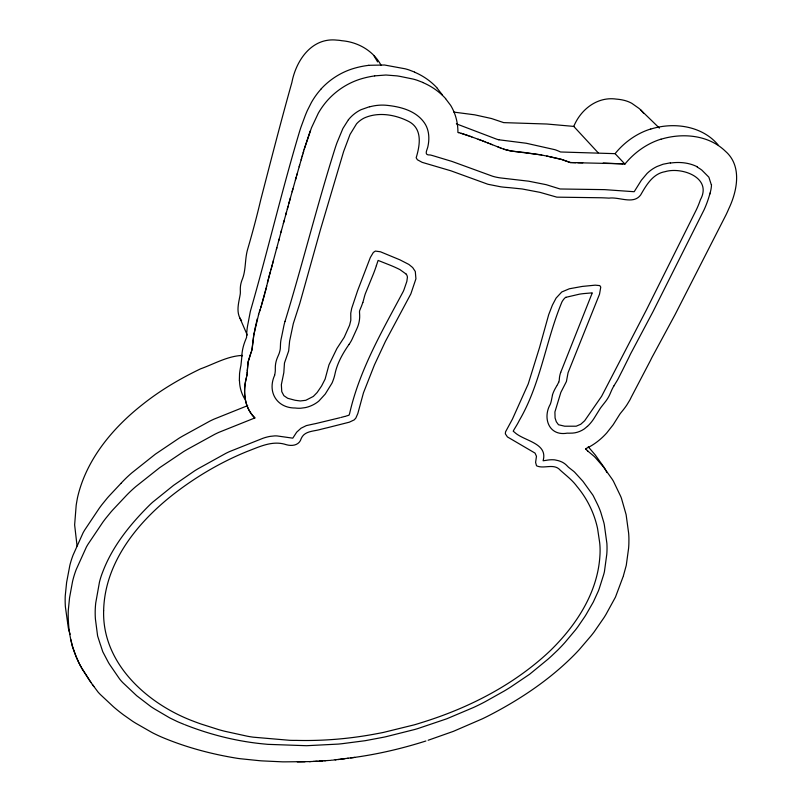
<?xml version="1.0" encoding="UTF-8"?>
<svg xmlns="http://www.w3.org/2000/svg" width="802" height="802" viewBox="0 0 802 802"><rect width="100%" height="100%" fill="white"/><g stroke="black" fill="none" stroke-linecap="round" stroke-linejoin="round"><path stroke-width="1.2" d="M251.206 352.068L248.018 362.334L247.237 372.288M247.237 370.965L248.159 361.672L250.916 352.78M241.893 356.329L240.931 365.501A96.611 76.391 -26.5 0 0 239.557 373.632L239.337 380.8M255.126 328.249L254.013 334.113M258.685 314.204L254.154 333.492M255.206 327.757L257.282 318.785M253.873 334.735L251.778 350.654M246.334 378.023C242.755 391.627 244.289 407.747 254.886 417.932L218.836 432.358A123.478 91.368 -21.2 0 0 214.816 434.273L187.468 449.31A184.981 133.072 -21.3 0 0 183.718 451.516L159.648 467.686L135.688 486.684A116.902 85.754 -19.1 0 0 124.761 497.2L113.724 508.919A89.483 65.774 -17.8 0 0 110.967 511.977L105.774 518.313A165.342 118.977 -20.1 0 0 102.816 522.232L88.09 544.127A108.26 78.426 -17.9 0 0 86.426 546.964L76.25 569.44A138.465 99.298 -18.7 0 0 72.551 581.48L69.553 597.741L68.29 610.392A174.114 123.729 -19.9 0 0 68.411 621.279C69.102 637.229 73.313 652.948 81.022 666.873M246.725 376.298L247.237 372.609M274.645 375.276C267.046 392.088 277.021 408.118 295.216 408.007A27.849 21.965 -24.7 0 0 300.89 408.208L305.251 407.616A24.571 19.358 -24.6 0 0 309.692 406.333A25.083 19.769 -24.6 0 0 316.66 402.714A24.581 19.368 -24.6 0 0 318.975 400.94L325.241 394.073L331.878 383.326A27.93 22.095 -25 0 0 332.579 381.782L333.552 379.145A60.34 48.14 -23.5 0 0 334.975 373.993C337.161 363.306 342.845 353.261 349.06 344.369M253.673 335.567L252.069 349.943M246.465 377.451C242.755 391.216 244.129 407.596 254.886 417.932M246.394 377.732L247.247 373.562M253.823 334.945L254.064 333.913M543.445 459.345C546.994 442.644 523.395 440.93 514.413 432.138A22.205 16.12 -32.7 0 1 513.22 431.205A24.411 17.554 -32.3 0 1 513.962 429.772L515.957 426.453A76.802 57.453 -30.5 0 0 519.425 420.218C540.849 383.446 545.811 340.479 561.991 301.813A16.722 12.521 -37.4 0 1 564.217 298.675A4.912 3.699 -37.3 0 1 565.881 297.271M543.395 459.546L543.114 460.779L546.122 460.348A29.203 20.411 -31.5 0 1 554.733 459.867L557.921 460.569A37.604 26.245 -31.2 0 1 559.706 461.11L561.931 462.012A31.679 22.135 -31.4 0 1 566.874 465.621L567.996 466.764A40.09 28 -33.8 0 0 568.738 467.456L573.4 471.105A43.418 30.115 -31 0 1 574.743 472.308L582.964 481.34L592.798 495.004A47.468 32.441 -30.9 0 1 593.43 496.117L597.35 504.047A155.929 106.425 -27.4 0 1 600.818 512.408L603.806 522.453A131.057 89.072 -28.1 0 1 604.337 524.839L606.883 543.385A134.826 91.147 -27.9 0 1 606.773 554.352L604.417 571.716A71.909 47.749 -29.4 0 1 603.014 576.688L599.445 587.946A62.576 41.213 -29.3 0 1 598.322 591.074L593.269 602.112L586.252 614.302A112.581 74.947 -27.9 0 1 584.688 616.818L577.941 626.663A122.957 82.045 -27.6 0 1 575.505 629.891L565.059 642.362A150.465 101.283 -27 0 1 557.881 649.971L551.736 655.815A182.495 124.46 -26.6 0 1 547.776 659.364L529.661 674.221L510.704 687.023A147.789 99.167 -26.5 0 1 504.177 691.043L485.41 701.58A151.377 101.674 -26.1 0 1 473.581 707.454L446.754 718.793L418.042 728.507A143.378 96.08 -25.1 0 1 414.845 729.459L385.892 736.727A135.949 90.947 -24.5 0 1 382.704 737.389L365.171 740.697L342.374 743.665A156.811 106.215 -23.9 0 1 338.163 744.096L306.595 745.71L267.988 744.356A58.626 38.556 -21.2 0 1 265.983 744.166C238.164 741.73 210.786 734.923 184.831 724.697M266.464 286.976L267.818 281.372M264.981 292.951L266.705 285.973M267.437 282.936L268.339 279.276M266.214 287.968L260.73 307.788M268.079 280.319L270.214 272.229M268.469 278.755L269.813 273.683M264.72 293.943L261.552 305.151M279.146 239.056L271.046 269.322M276.409 249.362L276.86 247.648M273.181 261.592L273.462 260.55M278.695 240.78L284.139 220.61M281.011 232.149L281.472 230.415M272.61 263.688L272.901 262.645M290.484 197.603L283.367 223.457M287.286 209.152L288.078 206.274M285.702 214.896L286.494 212.029M272.329 264.73L271.457 267.858M288.88 203.397L296.229 177.142M710.111 193.112L709.74 194.445M292.108 191.788L292.93 188.871M269.943 273.201L270.625 270.775M296.72 175.427L299.657 165.112M295.397 180.089L297.201 173.713M270.495 271.256L271.186 268.83M301.642 158.184L299.156 166.836M552.498 395.045L551.385 400.459A20.762 15.158 -33.1 0 1 551.275 401L550.844 402.614A39.087 28.712 -32.6 0 1 550.242 404.358C542.413 418.093 548.969 436.438 567.255 433.15A71.428 51.639 -35.4 0 0 569.109 433.19L572.618 433.1A18.957 13.514 -33.9 0 0 584.247 428.97L587.365 426.403M302.133 156.44L303.647 151.217M301.141 159.919L302.635 154.706M304.148 149.473L311.457 127.839L318.284 113.242A69.563 59.929 -38.3 0 1 326.474 101.543A64.761 55.909 -38.3 0 1 360.409 79.087A84.681 72.601 -37.3 0 1 374.684 75.909M303.136 152.961L304.319 148.891M304.489 148.3L310.264 130.947M261.282 306.033L259.898 310.404M285.031 321.361C302.655 263.738 317.111 205.132 335.296 147.648A153.984 126.295 -40.4 0 1 336.97 142.786L342.905 128.46L348.429 119.719M258.495 314.815L259.617 311.286M376.369 265.642L378.113 260.419L389.632 264.981A154.836 121.864 -24.9 0 1 399.977 269.642L406.213 274.124M259.337 312.158L260.179 309.532M623.334 576.016L626.262 565.4L628.598 548.257A161.803 109.483 -27.8 0 0 628.878 543.265L628.918 539.094A154.646 104.561 -28 0 0 628.638 533.16L626.121 514.663L621.51 498.503A114.636 78.055 -29.5 0 0 620.658 496.298L613.49 481.35A108.741 74.486 -29.7 0 0 612.137 479.135L603.495 466.975L595.325 457.581A104.872 72.621 -29.8 0 0 593.751 456.027L587.796 451.055M623.114 576.668L615.465 597.109L605.971 614.442A154.585 103.628 -27.6 0 1 604.006 617.63L594.212 631.806A159.027 106.646 -27.4 0 1 591.194 635.685L579.365 649.51A151.999 101.493 -27.3 0 1 573.741 655.414C549.139 680.126 519.806 699.625 488.919 715.574A146.876 97.493 -26.2 0 1 482.263 718.863L453.411 731.344L428.138 740.266M362.845 302.444L361.441 306.304A34.897 28.531 -28.1 0 1 360.9 307.557L359.707 310.504A6.667 5.373 -29.6 0 0 359.497 312.088L359.677 315.186A36.691 29.744 -27.2 0 1 356.74 329.01L352.289 338.805A33.905 27.358 -26.8 0 1 349.06 344.369M560.718 372.359L591.585 294.585A27.97 21.113 -37.7 0 0 592.327 292.86L585.811 293.412A74.847 54.927 -35.6 0 0 579.415 294.174L565.901 297.321M558.703 382.233L557.2 385.12M251.016 352.539L251.688 350.885M613.831 386.003L616.778 381.201A61.082 44.641 -35.1 0 0 618.071 378.965L621.339 372.519A41.022 28.802 -36.8 0 1 622.242 370.775L628.989 357.201A80.13 55.569 -38 0 1 632.347 350.574L652.948 311.767L704.106 209.753A99.308 75.488 -42.7 0 0 709.68 194.445M453.842 112.1L474.694 114.826L491.486 118.526L503.696 122.626L546.814 124.019L571.796 126.225A48.3 38.436 -47.7 0 0 573.761 126.415C580.738 109.433 597.35 96.32 616.387 99.117A62.335 48.491 -44.2 0 1 622.452 99.959L624.417 100.41A47.418 36.902 -44.9 0 1 631.826 103.338L639.354 108.641L659.374 128.099M556.889 385.642L555.806 387.516A36.842 26.446 -34.8 0 0 552.418 395.045M120.942 483.395L110.034 495.024A88.511 65.604 -17.6 0 0 107.308 498.052L102.185 504.338A163.588 118.736 -19.9 0 0 99.268 508.237L84.721 529.982A107.087 78.245 -17.7 0 0 83.087 532.799L73.052 555.154A135.007 97.674 -18.5 0 0 69.874 565.209L66.616 582.392L65.243 595.926A172.29 123.508 -19.8 0 0 65.383 606.793L68.35 628.006A88.942 63.107 -16.8 0 0 69.293 631.695M587.846 451.115L585.58 448.779L590.202 446.403A45.714 32.591 -33.9 0 0 598.543 440.709L600.648 438.955A53.764 38.466 -33.9 0 0 606.743 432.93L613.149 424.789L619.786 414.253A19.529 13.584 -35.2 0 1 620.477 413.301L621.911 411.526A71.077 51.418 -34.7 0 0 626.793 405.06L629.76 400.188A41.544 29.694 -35.1 0 0 631.154 397.381L650.522 360.359A61.173 42.285 -38 0 1 653.209 355.126L675.083 314.605L725.96 214.966A112.039 84.601 -42.9 0 0 728.707 208.911C737.218 191.147 742.351 165.934 725.449 151.287C708.697 134.926 682.612 132.631 661.008 139.237M247.668 405.632L213.903 419.185A122.145 91.137 -21.1 0 0 209.934 421.07L182.906 435.937A183.026 132.811 -21.2 0 0 179.187 438.123L155.408 454.132L131.728 472.959A115.638 85.533 -18.9 0 0 120.942 483.395M425.882 740.998C401.371 748.787 376.178 754.632 350.654 757.92M650.733 129.092C673.65 121.864 701.9 125.693 718.001 144.771M345.832 416.158L348.99 415.205A21.433 16.571 -25.4 0 0 349.582 413.712C359.426 369.983 382.333 330.745 403.195 291.577A45.624 37.273 -30.4 0 0 404.007 289.682L406.835 281.432L407.416 277.211A8.872 7.178 -32.3 0 0 406.193 274.134M341.05 417.441L345.111 416.348M340.038 417.712L316.65 423.366A50.225 39.579 -25.1 0 1 313.712 423.987L306.334 425.601L301.031 428.218L296.67 432.188L292.79 438.163L277.241 435.957A21.784 16.662 -22.2 0 0 274.725 435.897L270.204 436.368A35.629 27.098 -22 0 0 262.976 438.273L229.552 451.586A106.676 78.556 -21.3 0 0 225.903 453.33L198.134 468.709A126.195 91.909 -20.9 0 0 194.766 470.744L173.563 485.36L152.751 502.122A68.541 50.596 -18.5 0 0 149.393 505.26C130.104 524.468 112.46 546.212 102.726 571.936A112.761 80.801 -18.8 0 0 99.478 582.021L95.729 602.984A155.979 110.736 -20.3 0 0 95.408 619.004L97.613 635.946L100.32 644.387A67.157 46.155 -13 0 1 101.283 647.254L102.796 651.785L108.29 662.231A76.421 53.273 -17.7 0 0 109.674 664.537L119.498 678.823A71.177 49.173 -17.8 0 0 123.027 682.843L136.681 695.715L150.836 706.562A154.415 107.628 -20.8 0 0 154.736 709.078L168.671 717.269A61.965 41.794 -18.9 0 0 170.295 718.171L177.062 721.449A153.322 106.255 -21.1 0 0 179.658 722.582L183.969 724.346M369.642 106.666L361.08 109.684A31.098 26.867 -38.3 0 0 356.88 112.059A32.291 27.88 -38.3 0 0 348.439 119.729M347.386 758.381L348.208 758.261M332.94 760.096L354.725 757.389M374.684 75.869L385.952 75.017L397.04 75.889A117.844 100.3 -35 0 1 400.268 76.431L413.13 79.077A70.797 60.611 -38.6 0 1 417.14 80.25L422.744 82.395M344.94 758.722L339.797 759.374M670.412 162.806L663.094 164.22L656.948 166.545A28.822 21.564 -43.6 0 0 647.144 173.372L641.379 180.219L634.192 191.718L604.588 189.633L560.077 188.981L546.162 184.671L528.658 181.192L500.318 177.904A111.739 91.207 -47.3 0 1 498.182 177.553L496.769 177.282A57.132 46.506 -44 0 1 492.348 176.149L452.047 161.453A81.283 66.686 -35.1 0 0 449.581 160.711L432.579 155.578A73.293 60.701 -35.1 0 0 430.243 154.976C423.075 155.448 427.566 149.733 428.057 145.794C429.611 138.114 429.03 129.613 424.499 122.997C416.338 111.097 401.531 106.947 387.937 105.443A47.298 40.601 -37.7 0 0 369.662 106.826M368.669 65.303L384.529 65.012L405.11 68.792A69.914 60.25 -39 0 1 409.07 69.954L414.624 72.1M337.933 759.584L338.865 759.484M335.136 759.885L336.068 759.785M332.098 760.166L331.266 760.246M330.424 760.316L329.582 760.386M328.74 760.456L324.69 760.757M325.622 760.697L320.96 761.008M322.825 760.887L319.096 761.108M320.028 761.058L315.366 761.319M317.231 761.218L313.512 761.409M314.444 761.369L310.204 761.579M309.251 761.619L310.675 761.559M309.732 761.599L285.301 761.85A107.909 71.448 -22 0 1 282.414 761.84L262.344 760.897A133.493 89.563 -21.9 0 1 259.337 760.677L240.66 758.762A95.438 63.318 -20.9 0 1 237.633 758.371C211.778 754.211 186.275 747.454 162.114 737.289A231.848 163.438 -22.4 0 1 158.134 735.524L153.954 733.519A115.388 78.536 -19.5 0 1 151.518 732.236L136.129 723.444A158.826 110.145 -20.2 0 1 132.48 721.168L123.628 714.943A280.69 200.67 -23.8 0 1 113.423 706.752L100.571 694.732A85.132 58.686 -17.5 0 1 98.044 692.056L92.38 684.457M304.991 761.79L297.331 761.89M582.773 162.816L570.292 162.535L575.816 162.726M603.214 163.047L622.933 163.909M577.821 162.756L620.928 163.758M242.505 355.426C227.678 355.948 214.294 363.938 200.57 368.84C179.999 378.714 160.179 390.384 142.335 404.659C112.36 428.248 86.035 459.907 77.473 497.801A367.928 266.545 -28 0 0 76.19 505.2L74.636 524.889L77.072 546.062M621.59 163.809L624.928 164.079A59.829 44.732 -43.6 0 1 661.008 139.157M539.957 154.696L511.947 151.147L504.077 149.302M521.37 152.159L522.172 152.22M520.578 152.099L510.724 150.956M522.964 152.28L541.801 155.057M509.902 150.826L503.566 149.112M540.879 154.876L548.408 156.39M546.784 156.059L561.22 159.327L570.352 162.545L561.821 159.498L549.21 156.55M498.864 139.779L526.282 143.257L554.964 149.703A64.741 51.328 -40.2 0 1 560.397 151.929A10.506 8.341 -44.2 0 0 561.029 151.999L615.104 153.663L624.928 164.079M458.754 132.651L457.922 132.42A65.483 55.889 -39.1 0 0 450.644 105.353L445.591 98.706M458.473 132.571L461.491 133.433M460.939 133.272L462.032 133.593M461.762 133.513L468.889 135.859M462.303 133.673L471.837 136.921M456.348 123.829L495.887 138.886A34.917 28.611 -45 0 0 498.854 139.799M470.072 136.28L470.664 136.49M471.245 136.711L481.621 140.52M478.072 139.207L479.847 139.859M503.897 149.232L500.969 148.129M480.739 140.19L485.14 141.854M482.503 140.851L488.408 143.137M501.29 148.25L499.345 147.498M486.814 142.505L490.794 144.079M499.676 147.618L491.586 144.4M497.912 146.926L499.024 147.367M490.002 143.769L492.378 144.721M697.118 166.986L700.136 168.901A115.197 85.834 -40.3 0 1 701.87 170.144L708.868 177.172L711.264 184.61M585.58 448.779L586.493 449.691M640.708 109.874L643.535 113.162M573.761 126.415L598.132 152.751M588.227 446.774L595.264 454.975L603.896 467.115A107.658 74.436 -29.7 0 1 605.239 469.33L606.984 472.568M381.07 65.293C373.261 50.716 357.993 42.045 341.812 40.712A38.516 34.416 -40.8 0 0 336.96 40.14C311.707 37.233 296.058 60.471 291.878 82.486C280.921 121.363 270.926 160.51 260.79 199.598C256.881 216.229 252.49 232.73 247.688 249.111C244.63 259.317 246.204 270.394 241.953 280.199A30.847 25.764 -24.9 0 0 240.299 289.181L240.349 291.367A25.393 21.313 -21 0 1 240.239 294.123C238.956 301.953 236.119 310.384 239.858 317.993L247.287 335.106M437.28 88.33L441.331 93.593M374.113 56.05L377.622 61.924M81.754 668.246L90.937 682.432M90.446 681.75L93.824 686.492M89.964 681.068L81.453 667.695M241.592 320.83L239.858 317.993M79.629 664.307L80.731 666.322M79.127 663.384L75.889 655.996M80.872 666.602L81.603 667.976M75.719 655.414L72.33 646.252L70.837 639.625M247.237 372.77L247.237 372.128M560.708 372.359A29.764 21.554 -35.4 0 0 559.395 378.333L559.315 379.426A12.842 9.413 -34.1 0 1 558.743 382.233M587.415 426.433A35.057 25.163 -33.8 0 0 593.941 418.524L599.926 408.91A43.017 29.955 -35.2 0 1 601.159 407.135L605.861 401.12A33.353 24 -34.8 0 0 610.402 393.11L611.324 390.965A40.391 28.291 -36.2 0 1 613.841 386.013M711.494 184.55A34.687 25.684 -43.7 0 1 710.061 193.112M670.372 163.067A60.481 44.872 -42.6 0 1 697.259 166.776M285.021 321.361A66.335 53.323 -28.2 0 0 283.457 327.858L281.472 337.502A43.909 35.288 -26.6 0 0 280.54 343.246L280.329 348.359A24.882 20.17 -22.7 0 1 279.978 350.534L279.457 352.519A31.629 25.674 -22.4 0 1 278.745 354.474L277.412 357.572A33.293 26.546 -25.3 0 0 275.307 367.797L275.317 370.344A36.28 29.123 -21.5 0 1 274.615 375.276M362.845 302.444A35.779 29.283 -28.1 0 0 363.326 300.86L364.399 296.78A61.694 49.102 -32.5 0 1 365.281 293.843L372.89 275.176A144.28 123.428 -24 0 0 376.379 265.642M422.694 82.486A85.423 72.982 -37.5 0 1 445.661 98.636M70.155 634.242A88.942 63.107 -16.8 0 1 69.463 632.237M244.69 398.845A55.559 44.21 -24.4 0 1 239.507 380.78M241.813 356.329A59.408 47.749 -25.1 0 1 245.292 340.589L246.595 337.311A43.047 35.017 -24.9 0 1 246.595 335.787L246.625 334.865A86.365 69.784 -27.4 0 1 248.129 323.026L249.973 313.301A62.416 50.967 -26.6 0 1 250.485 310.835C267.657 251.267 281.793 190.816 299.597 131.398A151.668 126.916 -40.1 0 1 301.091 126.806L305.121 115.879A128.2 108.41 -39.9 0 1 307.387 110.445L311.427 102.445A68.15 59.107 -38.7 0 1 320.88 89.263M320.84 89.222A63.949 55.569 -38.7 0 1 352.97 68.671A84.18 72.631 -37.6 0 1 368.669 65.353M414.574 72.19A84.36 72.551 -37.8 0 1 437.351 88.26M441.411 93.533A64.661 55.549 -39.5 0 1 442.303 94.937M615.084 153.653A59.137 44.561 -43.9 0 1 650.723 129.002M103.638 610.783C102.135 663.675 147.508 704.026 193.543 721.269A305.833 221.683 -25.6 0 0 201.202 724.066L218.766 729.65A208.901 146.646 -23.2 0 0 224.76 731.264L247.136 736.176A96.831 65.032 -21.4 0 0 253.372 737.188L289.692 740.306A109.293 73.283 -22.4 0 0 296.249 740.386C323.336 741.088 350.474 738.742 377.08 733.65A236.019 165.292 -25.4 0 0 383.677 732.366L414.353 724.818A157.262 106.355 -25.2 0 0 420.87 722.823C465.651 709.088 508.668 687.655 543.916 656.497A161.433 109.463 -26.8 0 0 550.423 650.522C576.107 625.42 597.57 592.868 599.886 556.137A133.112 90.035 -27.7 0 0 600.096 550.894A141.092 95.558 -27.5 0 0 600.036 547.435A120.771 81.563 -28.1 0 0 599.625 542.322L597.62 528.869A154.144 104.992 -27.1 0 0 596.457 523.917C592.818 510.152 586.082 497.3 576.929 486.403C572.317 480.087 566.062 475.426 560.327 470.253C553.951 462.804 543.796 469.411 536.528 465.772L535.596 462.413L536.468 456.278L535.034 453.1L507.425 436.92L505.34 433.832L505.541 431.857L512.468 419.045L528.217 383.968L539.535 347.517L548.708 314.625L552.398 305.111L556.097 298.083L561.761 291.978L569.33 288.78L582.302 286.424L595.234 285.161L599.796 285.602L600.758 287.106L599.525 294.194L568.067 372.689L566.413 381.511L560.849 392.378L554.904 411.987L555.084 418.032L556.327 421.772L558.493 424.739L564.678 426.203L576.207 426.203L580.748 424.258L584.648 420.769L601.63 396.268L646.272 310.184L696.316 209.843A83.739 63.478 -42.8 0 0 700.407 199.748C712.557 177.653 681.82 166.626 665.069 171.678C652.808 173.713 646.272 185.182 640.628 195.006C633.319 204.871 619.194 196.66 608.989 198.134A237.943 173.593 -33.3 0 0 601.32 197.773L556.839 197.152L539.987 192.35L522.162 188.971L508.919 187.608A155.839 127.227 -49.3 0 1 500.909 186.836L487.937 184.27L450.884 170.806L422.153 162.345L417.401 159.768L416.178 157.763C420.138 144.661 422.875 127.779 407.316 120.761C394.213 114.445 377.892 111.839 364.218 118.014A22.707 19.599 -38.3 0 0 356.569 123.789L350.033 134.455L343.607 151.568L320.439 229.673L299.818 303.387L293.311 323.587L289.612 341.101L288.67 350.945L284.469 363.015L283.818 372.669L281.352 384.689L281.763 391.637L283.868 395.667L287.707 398.293L295.176 400.278L300.299 400.96L305.813 400.288L313.321 396.439L317.121 392.549L321.592 385.983L325.101 379.125L328.97 364.84L336.91 348.509L344.218 337.311L349.602 325.201L350.805 320.309L350.755 313.191L351.697 308.369L357.612 290.675L370.344 257.472L373.331 252.46L375.386 251.076L380.469 251.788L399.917 259.838L408.88 264.449L412.669 267.537L415.296 271.487L415.927 278.805L410.845 293.893L385.421 341.401L374.454 364.89L363.466 392.82L357.822 413.531L355.847 418.053L354.203 419.887L349.301 422.193L327.858 427.616A203.578 143.047 -23.5 0 0 319.878 429.581C313.241 431.416 304.449 430.995 301.241 438.473C299.346 445.31 292.259 446.403 286.284 444.699C272.59 440.077 259.637 446.744 247.056 451.486C221.252 462.002 196.931 476.238 174.836 493.21C138.074 521.531 104.651 562.252 103.638 610.783"/></g></svg>
